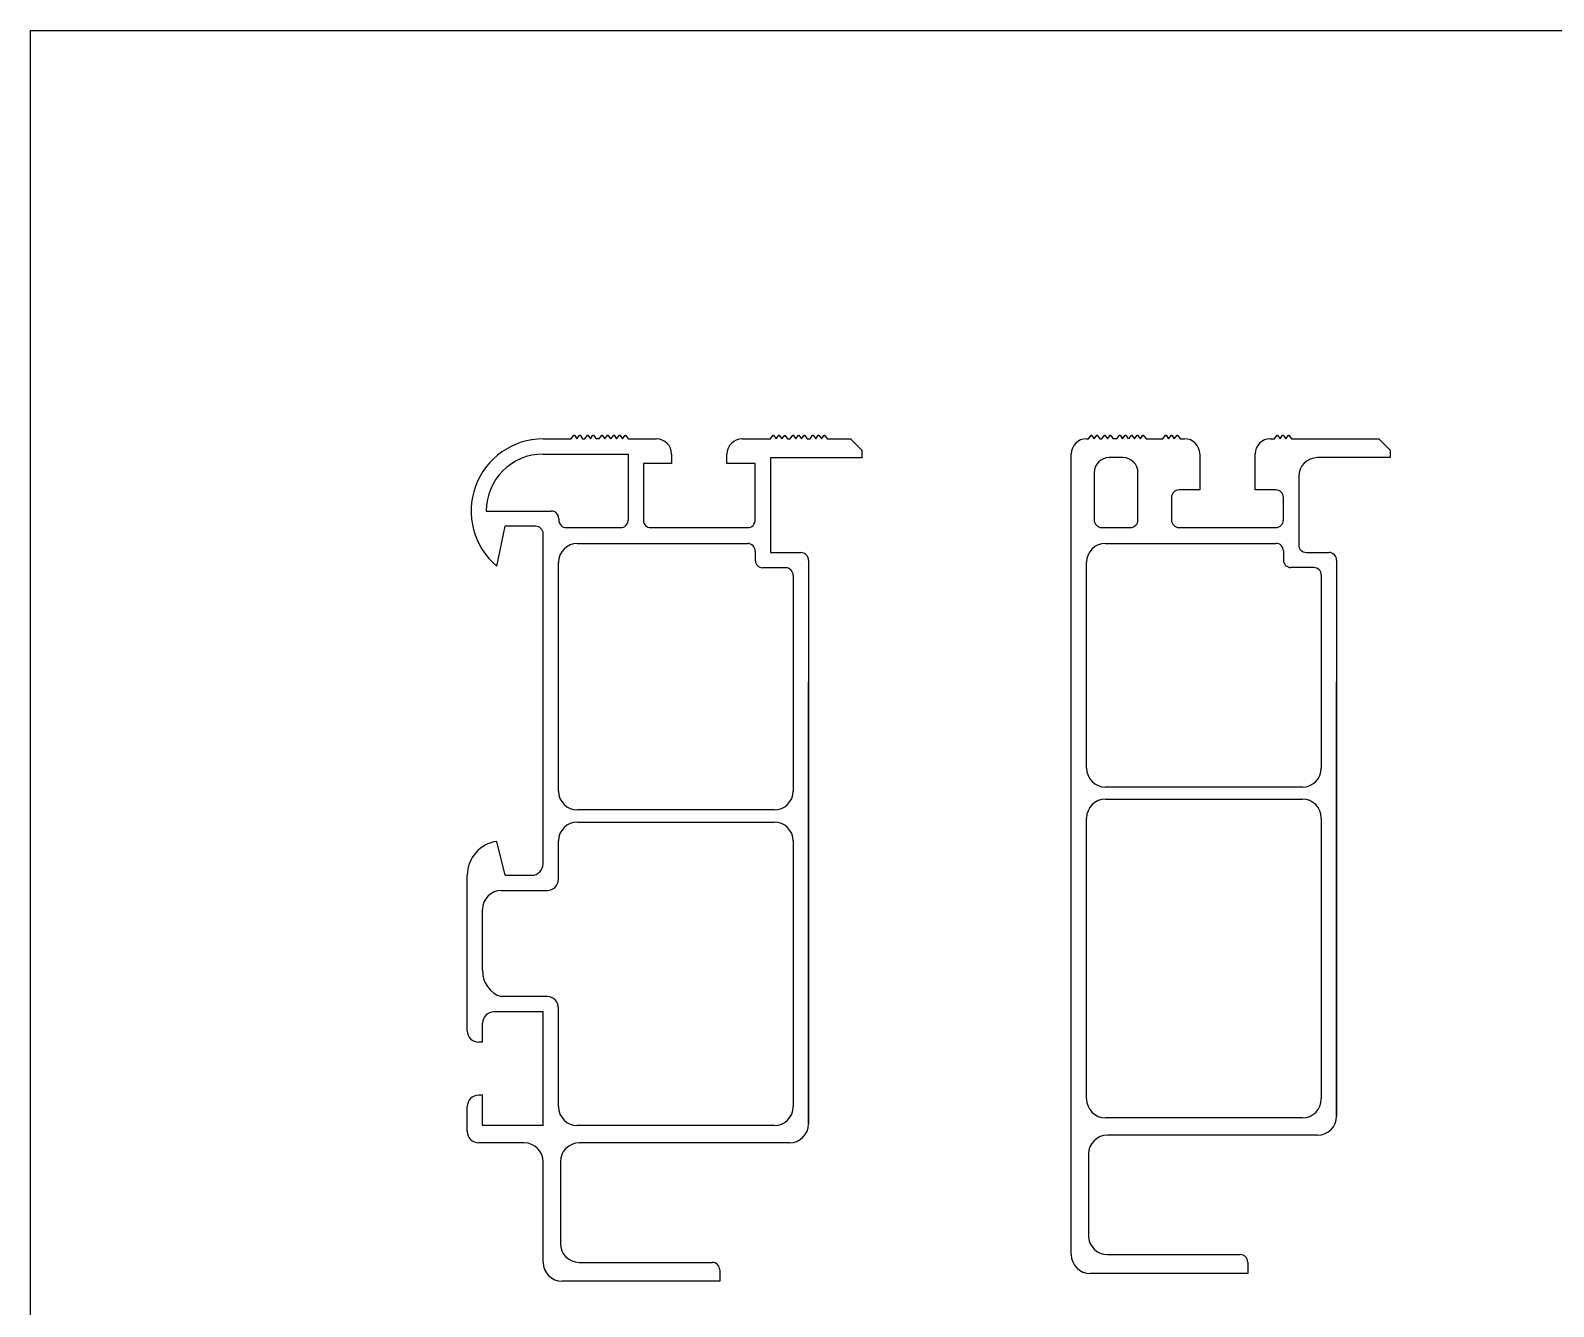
# Model space of a CAD drawing. Header units: millimetres. Extents: x -1481984 to -235402, y 1078406 to 1875046.
# Drawn here: x -1347296.9 to -1346895.2, y 1504455.4 to 1504791.7 of the extents above; entities that cross this region are included whole.
import ezdxf

# ---------------------------------------------------------------- set-up
doc = ezdxf.new("R2010")
doc.units = ezdxf.units.MM
doc.header["$LTSCALE"] = 1000
doc.layers.get('0').update_dxf_attribs({"linetype": 'CONTINUOUS'})
doc.layers.add('铝合金', color=7, linetype='CONTINUOUS')

msp = doc.modelspace()

# ---------------------------------------------------------------- linework, layer by layer
msp.add_lwpolyline([(-1347296.88, 1504791.68), (-1345721.12, 1504791.68), (-1345721.12, 1501545.3), (-1347296.88, 1501545.3)], close=True)
at = {"layer": '铝合金'}
for p, q in [((-1347161.68, 1504684.03, 0), (-1347154.26, 1504684.03, 0)), ((-1347154.26, 1504684.03, 0), (-1347153.58, 1504685.02, 0)), ((-1347153.58, 1504685.02, 0), (-1347153.45, 1504685.02, 0)), ((-1347153.45, 1504685.02, 0), (-1347152.77, 1504684.03, 0)), ((-1347152.77, 1504684.03, 0), (-1347152.09, 1504685.02, 0)), ((-1347152.09, 1504685.02, 0), (-1347151.96, 1504685.02, 0)), ((-1347151.96, 1504685.02, 0), (-1347151.28, 1504684.03, 0)), ((-1347151.28, 1504684.03, 0), (-1347150.72, 1504684.03, 0)), ((-1347150.72, 1504684.03, 0), (-1347150.03, 1504685.02, 0)), ((-1347150.03, 1504685.02, 0), (-1347149.91, 1504685.02, 0)), ((-1347149.91, 1504685.02, 0), (-1347149.23, 1504684.03, 0)), ((-1347149.23, 1504684.03, 0), (-1347148.54, 1504685.02, 0)), ((-1347148.54, 1504685.02, 0), (-1347148.42, 1504685.02, 0)), ((-1347148.42, 1504685.02, 0), (-1347147.73, 1504684.03, 0)), ((-1347146.92, 1504684.03, 0), (-1347147.73, 1504684.03, 0)), ((-1347146.92, 1504684.03, 0), (-1347146.24, 1504685.02, 0)), ((-1347146.24, 1504685.02, 0), (-1347146.11, 1504685.02, 0)), ((-1347146.11, 1504685.02, 0), (-1347145.43, 1504684.03, 0)), ((-1347145.43, 1504684.03, 0), (-1347144.75, 1504685.02, 0)), ((-1347144.75, 1504685.02, 0), (-1347144.62, 1504685.02, 0)), ((-1347144.62, 1504685.02, 0), (-1347143.94, 1504684.03, 0)), ((-1347143.8, 1504684.03, 0), (-1347143.05, 1504685.02, 0)), ((-1347143.05, 1504685.02, 0), (-1347142.99, 1504685.02, 0)), ((-1347142.99, 1504685.02, 0), (-1347142.31, 1504684.03, 0)), ((-1347142.31, 1504684.03, 0), (-1347141.56, 1504685.02, 0)), ((-1347141.56, 1504685.02, 0), (-1347141.5, 1504685.02, 0)), ((-1347141.5, 1504685.02, 0), (-1347140.75, 1504684.03, 0)), ((-1347140.75, 1504684.03, 0), (-1347140.07, 1504685.02, 0)), ((-1347140.07, 1504685.02, 0), (-1347140.01, 1504685.02, 0)), ((-1347140.01, 1504685.02, 0), (-1347139.26, 1504684.03, 0)), ((-1347139.26, 1504684.03, 0), (-1347131.81, 1504684.03, 0)), ((-1347109.2, 1504684.03, 0), (-1347101.71, 1504684.03, 0)), ((-1347101.71, 1504684.03, 0), (-1347101.03, 1504685.02, 0)), ((-1347101.03, 1504685.02, 0), (-1347100.9, 1504685.02, 0)), ((-1347100.9, 1504685.02, 0), (-1347100.22, 1504684.03, 0)), ((-1347100.22, 1504684.03, 0), (-1347099.54, 1504685.02, 0)), ((-1347099.54, 1504685.02, 0), (-1347099.41, 1504685.02, 0)), ((-1347099.41, 1504685.02, 0), (-1347098.73, 1504684.03, 0)), ((-1347098.73, 1504684.03, 0), (-1347097.98, 1504685.02, 0)), ((-1347097.98, 1504685.02, 0), (-1347097.92, 1504685.02, 0)), ((-1347097.92, 1504685.02, 0), (-1347097.24, 1504684.03, 0)), ((-1347097.24, 1504684.03, 0), (-1347096.56, 1504684.03, 0)), ((-1347096.56, 1504684.03, 0), (-1347095.87, 1504685.02, 0)), ((-1347095.87, 1504685.02, 0), (-1347095.75, 1504685.02, 0)), ((-1347095.75, 1504685.02, 0), (-1347095.07, 1504684.03, 0)), ((-1347095.07, 1504684.03, 0), (-1347094.38, 1504685.02, 0)), ((-1347094.38, 1504685.02, 0), (-1347094.26, 1504685.02, 0)), ((-1347094.26, 1504685.02, 0), (-1347093.58, 1504684.03, 0)), ((-1347093.58, 1504684.03, 0), (-1347092.83, 1504685.02, 0)), ((-1347092.83, 1504685.02, 0), (-1347092.77, 1504685.02, 0)), ((-1347092.77, 1504685.02, 0), (-1347092.08, 1504684.03, 0)), ((-1347092.08, 1504684.03, 0), (-1347091.29, 1504684.03, 0)), ((-1347091.29, 1504684.03, 0), (-1347090.61, 1504685.02, 0)), ((-1347090.61, 1504685.02, 0), (-1347090.49, 1504685.02, 0)), ((-1347090.49, 1504685.02, 0), (-1347089.8, 1504684.03, 0)), ((-1347089.8, 1504684.03, 0), (-1347089.12, 1504685.02, 0)), ((-1347089.12, 1504685.02, 0), (-1347089, 1504685.02, 0)), ((-1347089, 1504685.02, 0), (-1347088.31, 1504684.03, 0)), ((-1347088.31, 1504684.03, 0), (-1347087.57, 1504685.02, 0)), ((-1347087.57, 1504685.02, 0), (-1347087.5, 1504685.02, 0)), ((-1347087.5, 1504685.02, 0), (-1347086.82, 1504684.03, 0)), ((-1347086.82, 1504684.03, 0), (-1347080.59, 1504684.03, 0)), ((-1347080.59, 1504684.03, 0), (-1347077.6, 1504681.05, 0)), ((-1347018.42, 1504684.07, 0), (-1347017.88, 1504684.07, 0)), ((-1347017.88, 1504684.07, 0), (-1347017.2, 1504685.06, 0)), ((-1347017.2, 1504685.06, 0), (-1347017.07, 1504685.06, 0)), ((-1347017.07, 1504685.06, 0), (-1347016.39, 1504684.07, 0)), ((-1347016.39, 1504684.07, 0), (-1347015.71, 1504685.06, 0)), ((-1347015.71, 1504685.06, 0), (-1347015.58, 1504685.06, 0)), ((-1347015.58, 1504685.06, 0), (-1347014.9, 1504684.07, 0)), ((-1347014.9, 1504684.07, 0), (-1347014.34, 1504684.07, 0)), ((-1347014.34, 1504684.07, 0), (-1347013.65, 1504685.06, 0)), ((-1347013.65, 1504685.06, 0), (-1347013.53, 1504685.06, 0)), ((-1347013.53, 1504685.06, 0), (-1347012.85, 1504684.07, 0)), ((-1347012.85, 1504684.07, 0), (-1347012.16, 1504685.06, 0)), ((-1347012.16, 1504685.06, 0), (-1347012.04, 1504685.06, 0)), ((-1347012.04, 1504685.06, 0), (-1347011.35, 1504684.07, 0)), ((-1347010.36, 1504684.07, 0), (-1347011.35, 1504684.07, 0)), ((-1347010.36, 1504684.07, 0), (-1347009.68, 1504685.06, 0)), ((-1347009.68, 1504685.06, 0), (-1347009.56, 1504685.06, 0)), ((-1347009.56, 1504685.06, 0), (-1347008.87, 1504684.07, 0)), ((-1347008.87, 1504684.07, 0), (-1347008.19, 1504685.06, 0)), ((-1347008.19, 1504685.06, 0), (-1347008.06, 1504685.06, 0)), ((-1347008.06, 1504685.06, 0), (-1347007.38, 1504684.07, 0)), ((-1347007.24, 1504684.07, 0), (-1347006.49, 1504685.06, 0)), ((-1347006.49, 1504685.06, 0), (-1347006.43, 1504685.06, 0)), ((-1347006.43, 1504685.06, 0), (-1347005.75, 1504684.07, 0)), ((-1347005.75, 1504684.07, 0), (-1347005, 1504685.06, 0)), ((-1347005, 1504685.06, 0), (-1347004.94, 1504685.06, 0)), ((-1347004.94, 1504685.06, 0), (-1347004.2, 1504684.07, 0)), ((-1347004.2, 1504684.07, 0), (-1347003.51, 1504685.06, 0)), ((-1347003.51, 1504685.06, 0), (-1347003.45, 1504685.06, 0)), ((-1347003.45, 1504685.06, 0), (-1347002.7, 1504684.07, 0)), ((-1347002.7, 1504684.07, 0), (-1346998.23, 1504684.07, 0)), ((-1346998.23, 1504684.07, 0), (-1346997.55, 1504685.06, 0)), ((-1346997.55, 1504685.06, 0), (-1346997.42, 1504685.06, 0)), ((-1346997.42, 1504685.06, 0), (-1346996.74, 1504684.07, 0)), ((-1346996.74, 1504684.07, 0), (-1346995.99, 1504685.06, 0)), ((-1346995.99, 1504685.06, 0), (-1346995.93, 1504685.06, 0)), ((-1346995.93, 1504685.06, 0), (-1346995.25, 1504684.07, 0)), ((-1346995.25, 1504684.07, 0), (-1346994.5, 1504685.06, 0)), ((-1346994.5, 1504685.06, 0), (-1346994.44, 1504685.06, 0)), ((-1346994.44, 1504685.06, 0), (-1346993.7, 1504684.07, 0)), ((-1346993.7, 1504684.07, 0), (-1346992.54, 1504684.07, 0)), ((-1346969.94, 1504684.07, 0), (-1346968.84, 1504684.07, 0)), ((-1346968.84, 1504684.07, 0), (-1346968.16, 1504685.06, 0)), ((-1346968.16, 1504685.06, 0), (-1346968.04, 1504685.06, 0)), ((-1346968.04, 1504685.06, 0), (-1346967.35, 1504684.07, 0)), ((-1346967.35, 1504684.07, 0), (-1346966.67, 1504685.06, 0)), ((-1346966.67, 1504685.06, 0), (-1346966.54, 1504685.06, 0)), ((-1346966.54, 1504685.06, 0), (-1346965.86, 1504684.07, 0)), ((-1346965.86, 1504684.07, 0), (-1346965.12, 1504685.06, 0)), ((-1346965.12, 1504685.06, 0), (-1346965.05, 1504685.06, 0)), ((-1346965.05, 1504685.06, 0), (-1346964.37, 1504684.07, 0)), ((-1346964.37, 1504684.07, 0), (-1346941.32, 1504684.07, 0)), ((-1346941.32, 1504684.07, 0), (-1346938.34, 1504681.09, 0)), ((-1347161.68, 1504680.03, 0), (-1347139.26, 1504680.03, 0)), ((-1347139.26, 1504680.03, 0), (-1347139.26, 1504662.64, 0)), ((-1347127.81, 1504680.03, 0), (-1347127.81, 1504677.55, 0)), ((-1347113.2, 1504677.55, 0), (-1347113.2, 1504680.03, 0)), ((-1347077.6, 1504679.06, 0), (-1347101.71, 1504679.06, 0)), ((-1347101.71, 1504679.06, 0), (-1347101.71, 1504654.06, 0)), ((-1347077.6, 1504681.05, 0), (-1347077.6, 1504679.06, 0)), ((-1347022.42, 1504469.07, 0), (-1347022.42, 1504680.07, 0)), ((-1347008.82, 1504679.1, 0), (-1347012.39, 1504679.1, 0)), ((-1346988.54, 1504680.07, 0), (-1346988.54, 1504670.59, 0)), ((-1346973.94, 1504670.59, 0), (-1346973.94, 1504680.07, 0)), ((-1346938.34, 1504679.1, 0), (-1346957.44, 1504679.1, 0)), ((-1346938.34, 1504681.09, 0), (-1346938.34, 1504679.1, 0)), ((-1347127.81, 1504677.55, 0), (-1347135.26, 1504677.55, 0)), ((-1347135.26, 1504677.55, 0), (-1347135.26, 1504662.64, 0)), ((-1347105.75, 1504677.55, 0), (-1347113.2, 1504677.55, 0)), ((-1347105.75, 1504662.64, 0), (-1347105.75, 1504677.55, 0)), ((-1347016.39, 1504675.1, 0), (-1347016.39, 1504662.67, 0)), ((-1347004.82, 1504662.67, 0), (-1347004.82, 1504675.1, 0)), ((-1346962.44, 1504674.1, 0), (-1346962.44, 1504656.1, 0)), ((-1346988.54, 1504670.59, 0), (-1346993.99, 1504670.59, 0)), ((-1346968.48, 1504670.59, 0), (-1346973.94, 1504670.59, 0)), ((-1346995.99, 1504668.59, 0), (-1346995.99, 1504662.67, 0)), ((-1346966.48, 1504662.67, 0), (-1346966.48, 1504668.59, 0)), ((-1347176.68, 1504665.03, 0), (-1347159.56, 1504665.03, 0)), ((-1347157.56, 1504663.03, 0), (-1347157.56, 1504662.64, 0)), ((-1347173.9, 1504650.47, 0), (-1347171.68, 1504661.03, 0)), ((-1347163.68, 1504661.03, 0), (-1347171.68, 1504661.03, 0)), ((-1347161.68, 1504572.03, 0), (-1347161.68, 1504659.03, 0)), ((-1347155.56, 1504660.64, 0), (-1347141.26, 1504660.64, 0)), ((-1347133.27, 1504660.64, 0), (-1347107.74, 1504660.64, 0)), ((-1347133.26, 1504660.64, 0), (-1347107.75, 1504660.64, 0)), ((-1347014.39, 1504660.67, 0), (-1347006.82, 1504660.67, 0)), ((-1346994.01, 1504660.67, 0), (-1346968.47, 1504660.67, 0)), ((-1346993.99, 1504660.67, 0), (-1346968.48, 1504660.67, 0)), ((-1347152.67, 1504656.47, 0), (-1347107.75, 1504656.47, 0)), ((-1347105.75, 1504654.47, 0), (-1347105.75, 1504652.08, 0)), ((-1347101.71, 1504654.06, 0), (-1347093.71, 1504654.06, 0)), ((-1347013.41, 1504656.51, 0), (-1346968.48, 1504656.51, 0)), ((-1346966.48, 1504654.51, 0), (-1346966.48, 1504652.12, 0)), ((-1346960.44, 1504654.1, 0), (-1346954.44, 1504654.1, 0)), ((-1347157.64, 1504591.23, 0), (-1347157.64, 1504651.47, 0)), ((-1347097.75, 1504650.08, 0), (-1347103.75, 1504650.08, 0)), ((-1347091.71, 1504652.06, 0), (-1347091.71, 1504503.5, 0)), ((-1347018.38, 1504597.27, 0), (-1347018.38, 1504651.51, 0)), ((-1346958.48, 1504650.12, 0), (-1346964.48, 1504650.12, 0)), ((-1346952.44, 1504652.1, 0), (-1346952.44, 1504505.54, 0)), ((-1347095.75, 1504648.08, 0), (-1347095.75, 1504591.23, 0)), ((-1346956.48, 1504648.12, 0), (-1346956.48, 1504597.27, 0)), ((-1347091.71, 1504503.04, 0), (-1347091.71, 1504620, 0)), ((-1346952.44, 1504505.08, 0), (-1346952.44, 1504620.04, 0)), ((-1346961.48, 1504592.27, 0), (-1347013.38, 1504592.27, 0)), ((-1347100.75, 1504586.23, 0), (-1347152.64, 1504586.23, 0)), ((-1347013.38, 1504589.1, 0), (-1346961.48, 1504589.1, 0)), ((-1347152.64, 1504583.06, 0), (-1347100.75, 1504583.06, 0)), ((-1347018.38, 1504510.08, 0), (-1347018.38, 1504584.1, 0)), ((-1346956.48, 1504584.1, 0), (-1346956.48, 1504510.08, 0)), ((-1347171.68, 1504569.03, 0), (-1347173.9, 1504577.95, 0)), ((-1347157.64, 1504568.03, 0), (-1347157.64, 1504578.06, 0)), ((-1347095.75, 1504578.06, 0), (-1347095.75, 1504508.04, 0)), ((-1347181.68, 1504528.04, 0), (-1347181.68, 1504569.03, 0)), ((-1347171.68, 1504569.03, 0), (-1347164.68, 1504569.03, 0)), ((-1347172.68, 1504565.03, 0), (-1347160.64, 1504565.03, 0)), ((-1347177.68, 1504544.04, 0), (-1347177.68, 1504560.03, 0)), ((-1347160.64, 1504537.04, 0), (-1347172.68, 1504537.04, 0)), ((-1347157.64, 1504508.04, 0), (-1347157.64, 1504534.04, 0)), ((-1347177.68, 1504525.04, 0), (-1347177.68, 1504530.04, 0)), ((-1347161.68, 1504533.04, 0), (-1347174.68, 1504533.04, 0)), ((-1347161.68, 1504503.04, 0), (-1347161.68, 1504533.04, 0)), ((-1347177.68, 1504525.04, 0), (-1347178.68, 1504525.04, 0)), ((-1347177.68, 1504511.04, 0), (-1347178.68, 1504511.04, 0)), ((-1347177.68, 1504503.04, 0), (-1347177.68, 1504511.04, 0)), ((-1347181.68, 1504501.5, 0), (-1347181.68, 1504508.04, 0)), ((-1347161.68, 1504503.04, 0), (-1347177.68, 1504503.04, 0)), ((-1347100.75, 1504503.04, 0), (-1347152.64, 1504503.04, 0)), ((-1346961.48, 1504505.08, 0), (-1347013.38, 1504505.08, 0)), ((-1347166.68, 1504498.5, 0), (-1347178.68, 1504498.5, 0)), ((-1347096.71, 1504498.5, 0), (-1347152.15, 1504498.5, 0)), ((-1346957.44, 1504500.54, 0), (-1347012.88, 1504500.54, 0)), ((-1347161.68, 1504467.03, 0), (-1347161.68, 1504493.5, 0)), ((-1347157.15, 1504493.5, 0), (-1347157.15, 1504472, 0)), ((-1347017.88, 1504495.54, 0), (-1347017.88, 1504474.04, 0)), ((-1347152.15, 1504467, 0), (-1347117.13, 1504467, 0)), ((-1347012.88, 1504469.04, 0), (-1346977.87, 1504469.04, 0)), ((-1346975.87, 1504467.04, 0), (-1346975.87, 1504464.07, 0)), ((-1347115.13, 1504462.03, 0), (-1347156.68, 1504462.03, 0)), ((-1347115.13, 1504465, 0), (-1347115.13, 1504462.03, 0)), ((-1346975.87, 1504464.07, 0), (-1347017.42, 1504464.07, 0))]:
    msp.add_line(p, q, dxfattribs=at)
for centre, radius, start, end in [((-1347161.68, 1504665.03, 0), 19, 90, 230), ((-1347131.81, 1504680.03, 0), 4, 0, 90), ((-1347109.2, 1504680.03, 0), 4, 90, 180), ((-1347018.42, 1504680.07, 0), 4, 90, 180), ((-1346992.54, 1504680.07, 0), 4, 0, 90), ((-1346969.94, 1504680.07, 0), 4, 90, 180), ((-1347161.68, 1504665.03, 0), 15, 90, 180), ((-1347012.39, 1504675.1, 0), 4, 90, 180), ((-1347008.82, 1504675.1, 0), 4, 0, 90), ((-1346957.44, 1504674.1, 0), 5, 90, 180), ((-1346993.99, 1504668.59, 0), 2, 90, 180), ((-1346968.48, 1504668.59, 0), 2, 0, 90), ((-1347159.56, 1504663.03, 0), 2, 0, 90), ((-1347155.56, 1504662.64, 0), 2, 180, 270), ((-1347141.26, 1504662.64, 0), 2, 270, 0), ((-1347133.26, 1504662.64, 0), 2, 180, 270), ((-1347107.75, 1504662.64, 0), 2, 270, 0), ((-1347014.39, 1504662.67, 0), 2, 180, 270), ((-1347006.82, 1504662.67, 0), 2, 270, 0), ((-1346993.99, 1504662.67, 0), 2, 180, 270), ((-1346968.48, 1504662.67, 0), 2, 270, 0), ((-1347163.68, 1504659.03, 0), 2, 0, 90), ((-1347152.64, 1504651.47, 0), 5, 90, 180), ((-1347107.75, 1504654.47, 0), 2, 0, 90), ((-1347093.71, 1504652.06, 0), 2, 0, 90), ((-1347013.38, 1504651.51, 0), 5, 90, 180), ((-1346968.48, 1504654.51, 0), 2, 0, 90), ((-1346960.44, 1504656.1, 0), 2, 180, 270), ((-1346954.44, 1504652.1, 0), 2, 0, 90), ((-1347103.75, 1504652.08, 0), 2, 180, 270), ((-1347097.75, 1504648.08, 0), 2, 0, 90), ((-1346964.48, 1504652.12, 0), 2, 180, 270), ((-1346958.48, 1504648.12, 0), 2, 0, 90), ((-1347013.38, 1504597.27, 0), 5, 180, 270), ((-1346961.48, 1504597.27, 0), 5, 270, 0), ((-1347152.64, 1504591.23, 0), 5, 180, 270), ((-1347100.75, 1504591.23, 0), 5, 270, 0), ((-1347013.38, 1504584.1, 0), 5, 90, 180), ((-1346961.48, 1504584.1, 0), 5, 0, 90), ((-1347152.64, 1504578.06, 0), 5, 90, 180), ((-1347100.75, 1504578.06, 0), 5, 0, 90), ((-1347172.68, 1504569.03, 0), 9, 97.7455, 180), ((-1347164.68, 1504572.03, 0), 3, 270, 0), ((-1347160.64, 1504568.03, 0), 3, 270, 0), ((-1347172.68, 1504560.03, 0), 5, 90, 180), ((-1347170.64, 1504543.78, 0), 7.05, 177.9322, 253.1432), ((-1347160.64, 1504534.04, 0), 3, 0, 90), ((-1347174.68, 1504530.04, 0), 3, 90, 180), ((-1347178.68, 1504528.04, 0), 3, 180, 270), ((-1347178.68, 1504508.04, 0), 3, 90, 180), ((-1347013.38, 1504510.08, 0), 5, 180, 270), ((-1346961.48, 1504510.08, 0), 5, 270, 0), ((-1347152.64, 1504508.04, 0), 5, 180, 270), ((-1347100.75, 1504508.04, 0), 5, 270, 0), ((-1346957.44, 1504505.54, 0), 5, 270, 0), ((-1347178.68, 1504501.5, 0), 3, 180, 270), ((-1347096.71, 1504503.5, 0), 5, 270, 0), ((-1347166.68, 1504493.5, 0), 5, 0, 90), ((-1347152.15, 1504493.5, 0), 5, 90, 180), ((-1347012.88, 1504495.54, 0), 5, 90, 180), ((-1347012.88, 1504474.04, 0), 5, 180, 270), ((-1347152.15, 1504472, 0), 5, 180, 270), ((-1347017.42, 1504469.07, 0), 5, 180, 270), ((-1347156.68, 1504467.03, 0), 5, 180, 270), ((-1347117.13, 1504465, 0), 2, 0, 90), ((-1346977.87, 1504467.04, 0), 2, 0, 90)]:
    msp.add_arc(centre, radius, start, end, dxfattribs=at)

doc.saveas('drawing.dxf')
